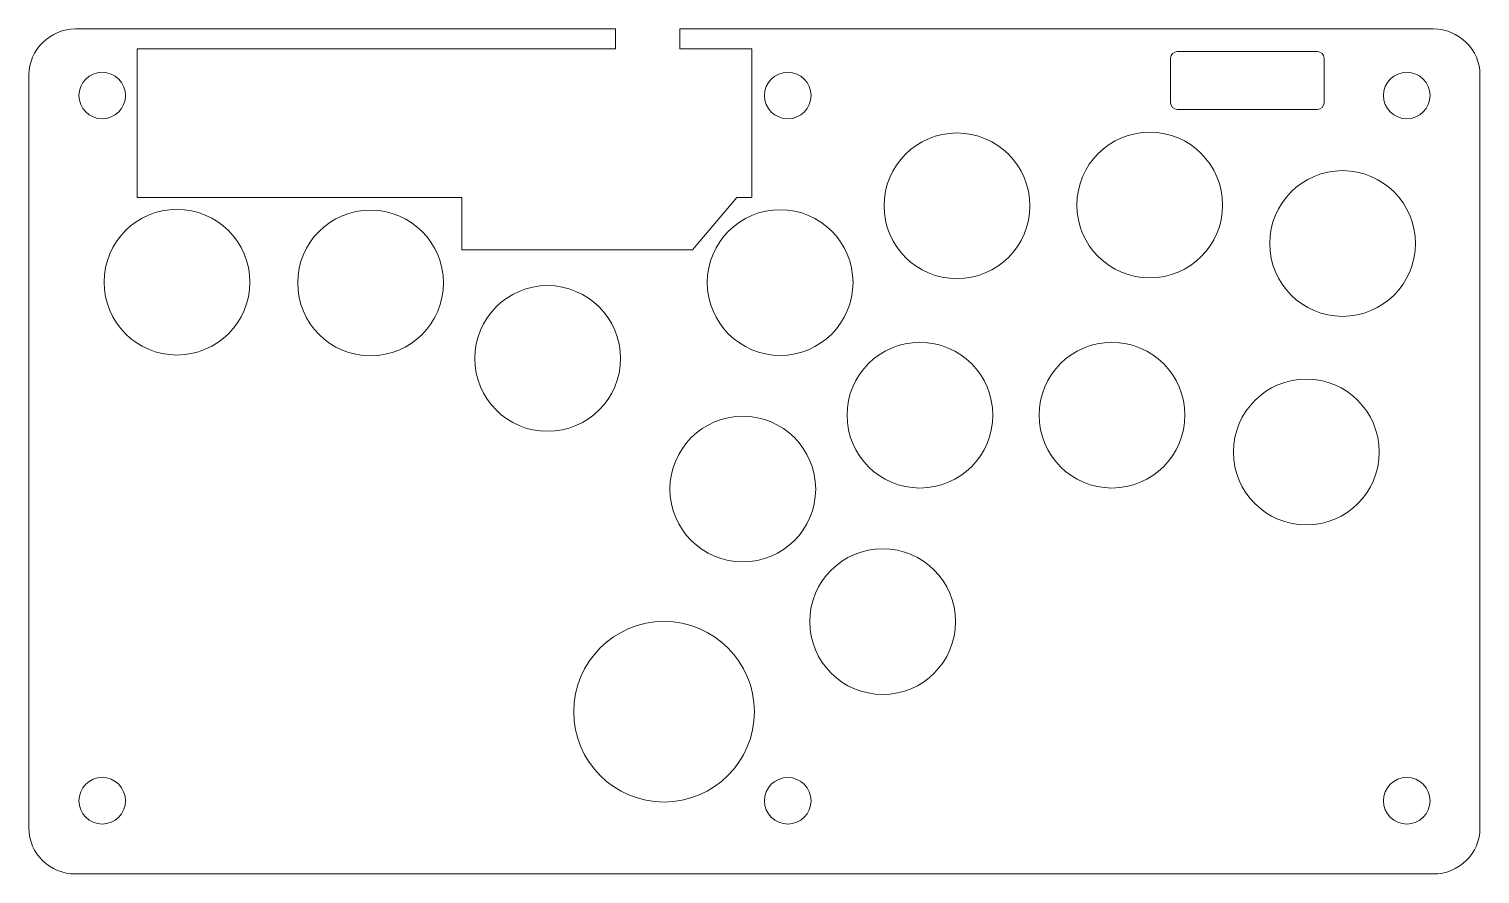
# Model space of a CAD drawing. Header units: millimetres. Extents: x 226 to 444, y -5 to 122.
import ezdxf

# ---------------------------------------------------------------- set-up
doc = ezdxf.new("R2010")
doc.units = ezdxf.units.MM
doc.header["$MEASUREMENT"] = 0
doc.layers.add('Layer 1', color=7, linetype='Continuous', lineweight=0)

# ---------------------------------------------------------------- blocks, each defined once
blk = doc.blocks.new('Block_0')
at = {"layer": 'Layer 1', "color": 18, "lineweight": 9, "true_color": 0x000000}
for centre, radius in [((237.38, 111.53), 3.5), ((433.38, 111.53), 3.5), ((365.8, 94.95), 10.95), ((394.77, 95.07), 10.95), ((423.74, 89.29), 10.95), ((248.61, 83.48), 10.95), ((277.7, 83.36), 10.95), ((339.24, 83.42), 10.95), ((304.3, 72.01), 10.95), ((360.24, 63.49), 10.95), ((389.09, 63.49), 10.95), ((418.3, 57.95), 10.95), ((333.63, 52.38), 10.95), ((354.65, 32.46), 10.95), ((321.8, 18.91), 13.57), ((237.38, 5.53), 3.5), ((433.38, 5.53), 3.5)]:
    blk.add_circle(centre, radius, dxfattribs=at)
for points, knots in [([(324.16, 121.53), (324.16, 121.53), (324.16, 118.55), (324.16, 118.55), (324.16, 118.55), (334.98, 118.55), (334.98, 118.55), (334.98, 118.55), (334.98, 96.22), (334.98, 96.22), (334.98, 96.22), (332.73, 96.22), (332.73, 96.22), (332.73, 96.22), (326.09, 88.33), (326.09, 88.33), (326.09, 88.33), (291.43, 88.33), (291.43, 88.33), (291.43, 88.33), (291.43, 96.22), (291.43, 96.22), (291.43, 96.22), (242.61, 96.22), (242.61, 96.22), (242.61, 96.22), (242.61, 118.54), (242.61, 118.54), (242.61, 118.54), (314.49, 118.54), (314.49, 118.54), (314.49, 118.54), (314.49, 121.53), (314.49, 121.53), (314.49, 121.53), (233.38, 121.53), (233.38, 121.53), (231.53, 121.53), (229.75, 120.8), (228.44, 119.51), (227.12, 118.22), (226.38, 116.47), (226.38, 114.64), (226.38, 114.64), (226.38, 1.41), (226.38, 1.41), (226.38, -2.39), (229.52, -5.47), (233.38, -5.47), (233.38, -5.47), (437.38, -5.47), (437.38, -5.47), (439.24, -5.47), (441.02, -4.75), (442.33, -3.46), (443.65, -2.16), (444.38, -0.41), (444.38, 1.41), (444.38, 1.41), (444.38, 114.64), (444.38, 114.64), (444.38, 116.47), (443.65, 118.22), (442.33, 119.51), (441.02, 120.8), (439.24, 121.53), (437.38, 121.53), (437.38, 121.53), (324.16, 121.53), (324.16, 121.53)], [0, 0, 0, 0, 1, 1, 1, 2, 2, 2, 3, 3, 3, 4, 4, 4, 5, 5, 5, 6, 6, 6, 7, 7, 7, 8, 8, 8, 9, 9, 9, 10, 10, 10, 11, 11, 11, 12, 12, 12, 13, 13, 13, 14, 14, 14, 15, 15, 15, 16, 16, 16, 17, 17, 17, 18, 18, 18, 19, 19, 19, 20, 20, 20, 21, 21, 21, 22, 22, 22, 23, 23, 23, 23]), ([(419.95, 118.15), (419.95, 118.15), (398.91, 118.15), (398.91, 118.15), (398.36, 118.15), (397.91, 117.7), (397.91, 117.15), (397.91, 117.15), (397.91, 110.45), (397.91, 110.45), (397.91, 109.9), (398.36, 109.45), (398.91, 109.45), (398.91, 109.45), (419.95, 109.45), (419.95, 109.45), (420.5, 109.45), (420.95, 109.9), (420.95, 110.45), (420.95, 110.45), (420.95, 117.15), (420.95, 117.15), (420.95, 117.7), (420.5, 118.15), (419.95, 118.15), (419.95, 118.15), (419.95, 118.15), (419.95, 118.15)], [0, 0, 0, 0, 1, 1, 1, 2, 2, 2, 3, 3, 3, 4, 4, 4, 5, 5, 5, 6, 6, 6, 7, 7, 7, 8, 8, 8, 9, 9, 9, 9]), ([(343.88, 111.53), (343.88, 113.46), (342.32, 115.03), (340.38, 115.03), (338.45, 115.03), (336.88, 113.46), (336.88, 111.53), (336.88, 109.59), (338.45, 108.03), (340.38, 108.03), (342.32, 108.03), (343.88, 109.59), (343.88, 111.53)], [0, 0, 0, 0, 1, 1, 1, 2, 2, 2, 3, 3, 3, 4, 4, 4, 4]), ([(343.88, 5.53), (343.88, 7.46), (342.32, 9.03), (340.38, 9.03), (338.45, 9.03), (336.88, 7.46), (336.88, 5.53), (336.88, 3.59), (338.45, 2.03), (340.38, 2.03), (342.32, 2.03), (343.88, 3.59), (343.88, 5.53)], [0, 0, 0, 0, 1, 1, 1, 2, 2, 2, 3, 3, 3, 4, 4, 4, 4])]:
    blk.add_open_spline(points, degree=3, knots=knots, dxfattribs=at)

msp = doc.modelspace()

# ---------------------------------------------------------------- block references
at = {"layer": 'Layer 1'}
msp.add_blockref('Block_0', (0, 0), dxfattribs=at)

doc.saveas('drawing.dxf')
